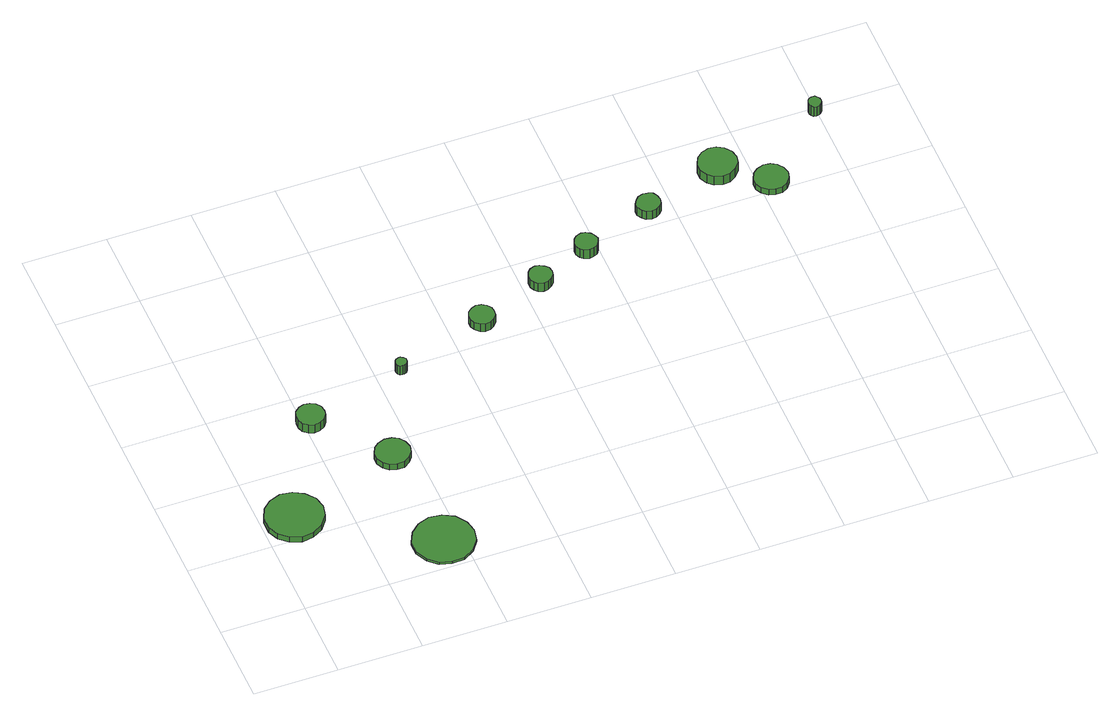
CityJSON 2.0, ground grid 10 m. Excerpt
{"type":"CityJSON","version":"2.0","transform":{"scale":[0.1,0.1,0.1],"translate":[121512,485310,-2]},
"CityObjects":{
"tree1":{"type":"SolitaryVegetationObject","attributes":{"function":"something"},"geometry":[{"type":"MultiSurface","lod":"1","boundaries":[[[0,1,2,3,4,5,6,7,8,9,10,11,12,13,14]],[[15,16,17,18,19,20,21,22,23,24,25,26,27,28,29]],[[0,29,28,1]],[[1,28,27,2]],[[2,27,26,3]],[[3,26,25,4]],[[4,25,24,5]],[[5,24,23,6]],[[6,23,22,7]],[[7,22,21,8]],[[8,21,20,9]],[[9,20,19,10]],[[10,19,18,11]],[[11,18,17,12]],[[12,17,16,13]],[[13,16,15,14]],[[14,15,29,0]]]}]},
"tree2":{"type":"SolitaryVegetationObject","attributes":{"function":"something"},"geometry":[{"type":"MultiSurface","lod":"1","boundaries":[[[30,31,32,33,34,35,36,37,38,39,40,41,42,43,44]],[[45,46,47,48,49,50,51,52,53,54,55,56,57,58,59]],[[30,59,58,31]],[[31,58,57,32]],[[32,57,56,33]],[[33,56,55,34]],[[34,55,54,35]],[[35,54,53,36]],[[36,53,52,37]],[[37,52,51,38]],[[38,51,50,39]],[[39,50,49,40]],[[40,49,48,41]],[[41,48,47,42]],[[42,47,46,43]],[[43,46,45,44]],[[44,45,59,30]]]}]},
"tree3":{"type":"SolitaryVegetationObject","attributes":{"function":"something"},"geometry":[{"type":"MultiSurface","lod":"1","boundaries":[[[60,61,62,63,64,65,66,67,68,69,70,71,72,73,74]],[[75,76,77,78,79,80,81,82,83,84,85,86,87,88,89]],[[60,89,88,61]],[[61,88,87,62]],[[62,87,86,63]],[[63,86,85,64]],[[64,85,84,65]],[[65,84,83,66]],[[66,83,82,67]],[[67,82,81,68]],[[68,81,80,69]],[[69,80,79,70]],[[70,79,78,71]],[[71,78,77,72]],[[72,77,76,73]],[[73,76,75,74]],[[74,75,89,60]]]}]},
"tree4":{"type":"SolitaryVegetationObject","attributes":{"function":"something"},"geometry":[{"type":"MultiSurface","lod":"1","boundaries":[[[90,91,92,93,94,95,96,97,98,99,100,101,102,103,104]],[[105,106,107,108,109,110,111,112,113,114,115,116,117,118,119]],[[90,119,118,91]],[[91,118,117,92]],[[92,117,116,93]],[[93,116,115,94]],[[94,115,114,95]],[[95,114,113,96]],[[96,113,112,97]],[[97,112,111,98]],[[98,111,110,99]],[[99,110,109,100]],[[100,109,108,101]],[[101,108,107,102]],[[102,107,106,103]],[[103,106,105,104]],[[104,105,119,90]]]}]},
"tree5":{"type":"SolitaryVegetationObject","attributes":{"function":"something"}},
"tree6":{"type":"SolitaryVegetationObject","attributes":{"function":"something"},"geometry":[{"type":"MultiSurface","lod":"1","boundaries":[[[120,121,122,123,124,125,126,127,128,129,130,131,132,133,134]],[[135,136,137,138,139,140,141,142,143,144,145,146,147,148,149]],[[120,149,148,121]],[[121,148,147,122]],[[122,147,146,123]],[[123,146,145,124]],[[124,145,144,125]],[[125,144,143,126]],[[126,143,142,127]],[[127,142,141,128]],[[128,141,140,129]],[[129,140,139,130]],[[130,139,138,131]],[[131,138,137,132]],[[132,137,136,133]],[[133,136,135,134]],[[134,135,149,120]]]}]},
"tree7":{"type":"SolitaryVegetationObject","attributes":{"function":"something"}},
"tree8":{"type":"SolitaryVegetationObject","attributes":{"function":"something"},"geometry":[{"type":"MultiSurface","lod":"1","boundaries":[[[150,151,152,153,154,155,156,157,158,159,160,161,162,163,164]],[[165,166,167,168,169,170,171,172,173,174,175,176,177,178,179]],[[150,179,178,151]],[[151,178,177,152]],[[152,177,176,153]],[[153,176,175,154]],[[154,175,174,155]],[[155,174,173,156]],[[156,173,172,157]],[[157,172,171,158]],[[158,171,170,159]],[[159,170,169,160]],[[160,169,168,161]],[[161,168,167,162]],[[162,167,166,163]],[[163,166,165,164]],[[164,165,179,150]]]}]},
"tree9":{"type":"SolitaryVegetationObject","attributes":{"function":"something"},"geometry":[{"type":"MultiSurface","lod":"1","boundaries":[[[180,181,182,183,184,185,186,187,188,189,190,191,192,193,194]],[[195,196,197,198,199,200,201,202,203,204,205,206,207,208,209]],[[180,209,208,181]],[[181,208,207,182]],[[182,207,206,183]],[[183,206,205,184]],[[184,205,204,185]],[[185,204,203,186]],[[186,203,202,187]],[[187,202,201,188]],[[188,201,200,189]],[[189,200,199,190]],[[190,199,198,191]],[[191,198,197,192]],[[192,197,196,193]],[[193,196,195,194]],[[194,195,209,180]]]}]},
"tree10":{"type":"SolitaryVegetationObject","attributes":{"function":"something"}},
"tree11":{"type":"SolitaryVegetationObject","attributes":{"function":"something"},"geometry":[{"type":"MultiSurface","lod":"1","boundaries":[[[210,211,212,213,214,215,216,217,218,219,220,221,222,223,224]],[[225,226,227,228,229,230,231,232,233,234,235,236,237,238,239]],[[210,239,238,211]],[[211,238,237,212]],[[212,237,236,213]],[[213,236,235,214]],[[214,235,234,215]],[[215,234,233,216]],[[216,233,232,217]],[[217,232,231,218]],[[218,231,230,219]],[[219,230,229,220]],[[220,229,228,221]],[[221,228,227,222]],[[222,227,226,223]],[[223,226,225,224]],[[224,225,239,210]]]}]},
"tree12":{"type":"SolitaryVegetationObject","attributes":{"function":"something"},"geometry":[{"type":"MultiSurface","lod":"1","boundaries":[[[240,241,242,243,244,245,246,247,248,249,250,251,252,253,254]],[[255,256,257,258,259,260,261,262,263,264,265,266,267,268,269]],[[240,269,268,241]],[[241,268,267,242]],[[242,267,266,243]],[[243,266,265,244]],[[244,265,264,245]],[[245,264,263,246]],[[246,263,262,247]],[[247,262,261,248]],[[248,261,260,249]],[[249,260,259,250]],[[250,259,258,251]],[[251,258,257,252]],[[252,257,256,253]],[[253,256,255,254]],[[254,255,269,240]]]}]},
"tree13":{"type":"SolitaryVegetationObject","attributes":{"function":"something"},"geometry":[{"type":"MultiSurface","lod":"1","boundaries":[[[270,271,272,273,274,275,276,277,278,279,280,281,282,283,284]],[[285,286,287,288,289,290,291,292,293,294,295,296,297,298,299]],[[270,299,298,271]],[[271,298,297,272]],[[272,297,296,273]],[[273,296,295,274]],[[274,295,294,275]],[[275,294,293,276]],[[276,293,292,277]],[[277,292,291,278]],[[278,291,290,279]],[[279,290,289,280]],[[280,289,288,281]],[[281,288,287,282]],[[282,287,286,283]],[[283,286,285,284]],[[284,285,299,270]]]}]},
"tree14":{"type":"SolitaryVegetationObject","attributes":{"function":"something"}},
"tree15":{"type":"SolitaryVegetationObject","attributes":{"function":"something"},"geometry":[{"type":"MultiSurface","lod":"1","boundaries":[[[300,301,302,303,304,305,306,307,308,309,310,311,312,313,314]],[[315,316,317,318,319,320,321,322,323,324,325,326,327,328,329]],[[300,329,328,301]],[[301,328,327,302]],[[302,327,326,303]],[[303,326,325,304]],[[304,325,324,305]],[[305,324,323,306]],[[306,323,322,307]],[[307,322,321,308]],[[308,321,320,309]],[[309,320,319,310]],[[310,319,318,311]],[[311,318,317,312]],[[312,317,316,313]],[[313,316,315,314]],[[314,315,329,300]]]}]},
"tree16":{"type":"SolitaryVegetationObject","attributes":{"function":"something"}},
"tree17":{"type":"SolitaryVegetationObject","attributes":{"function":"something"},"geometry":[{"type":"MultiSurface","lod":"1","boundaries":[[[330,331,332,333,334,335,336,337,338,339,340,341,342,343,344]],[[345,346,347,348,349,350,351,352,353,354,355,356,357,358,359]],[[330,359,358,331]],[[331,358,357,332]],[[332,357,356,333]],[[333,356,355,334]],[[334,355,354,335]],[[335,354,353,336]],[[336,353,352,337]],[[337,352,351,338]],[[338,351,350,339]],[[339,350,349,340]],[[340,349,348,341]],[[341,348,347,342]],[[342,347,346,343]],[[343,346,345,344]],[[344,345,359,330]]]}]}
},
"vertices":[
[72,129,18],[69,143,18],[60,154,18],[48,161,18],[34,163,18],[20,158,18],[10,149,18],[4,136,18],[4,121,18],[10,108,18],[20,99,18],[34,94,18],[48,96,18],[60,103,18],[69,115,18],[69,115,10],[60,103,10],[48,96,10],[34,94,10],[20,99,10],[10,108,10],[4,121,10],[4,136,10],[10,149,10],[20,158,10],[34,163,10],[48,161,10],[60,154,10],[69,143,10],[72,129,10],
[124,258,24],[123,265,24],[119,271,24],[113,274,24],[106,275,24],[100,273,24],[94,268,24],[92,262,24],[92,255,24],[94,249,24],[100,244,24],[106,242,24],[113,243,24],[119,246,24],[123,252,24],[123,252,11],[119,246,11],[113,243,11],[106,242,11],[100,244,11],[94,249,11],[92,255,11],[92,262,11],[94,268,11],[100,273,11],[106,275,11],[113,274,11],[119,271,11],[123,265,11],[124,258,11],
[216,40,12],[213,54,12],[204,67,12],[191,74,12],[176,76,12],[162,71,12],[151,61,12],[144,47,12],[144,32,12],[151,18,12],[162,8,12],[176,4,12],[191,5,12],[204,13,12],[213,25,12],[213,25,9],[204,13,9],[191,5,9],[176,4,9],[162,8,9],[151,18,9],[144,32,9],[144,47,9],[151,61,9],[162,71,9],[176,76,9],[191,74,9],[204,67,9],[213,54,9],[216,40,9],
[194,178,19],[192,186,19],[187,193,19],[180,197,19],[171,198,19],[163,195,19],[157,190,19],[153,182,19],[153,174,19],[157,166,19],[163,160,19],[171,158,19],[180,158,19],[187,163,19],[192,169,19],[192,169,10],[187,163,10],[180,158,10],[171,158,10],[163,160,10],[157,166,10],[153,174,10],[153,182,10],[157,190,10],[163,195,10],[171,198,10],[180,197,10],[187,193,10],[192,186,10],[194,178,10],
[236,295,25],[236,298,25],[234,300,25],[231,302,25],[229,302,25],[226,301,25],[224,299,25],[223,297,25],[223,294,25],[224,291,25],[226,289,25],[229,289,25],[231,289,25],[234,290,25],[236,293,25],[236,293,11],[234,290,11],[231,289,11],[229,289,11],[226,289,11],[224,291,11],[223,294,11],[223,297,11],[224,299,11],[226,301,11],[229,302,11],[231,302,11],[234,300,11],[236,298,11],[236,295,11],
[354,331,23],[353,337,23],[349,342,23],[344,345,23],[338,346,23],[332,344,23],[327,340,23],[325,334,23],[325,328,23],[327,323,23],[332,318,23],[338,316,23],[344,317,23],[349,320,23],[353,325,23],[353,325,11],[349,320,11],[344,317,11],[338,316,11],[332,318,11],[327,323,11],[325,328,11],[325,334,11],[327,340,11],[332,344,11],[338,346,11],[344,345,11],[349,342,11],[353,337,11],[354,331,11],
[435,363,24],[434,369,24],[430,373,24],[425,376,24],[420,377,24],[414,375,24],[410,371,24],[408,366,24],[408,360,24],[410,355,24],[414,351,24],[420,349,24],[425,350,24],[430,353,24],[434,357,24],[434,357,11],[430,353,11],[425,350,11],[420,349,11],[414,351,11],[410,355,11],[408,360,11],[408,366,11],[410,371,11],[414,375,11],[420,377,11],[425,376,11],[430,373,11],[434,369,11],[435,363,11],
[500,390,25],[498,396,25],[495,400,25],[490,403,25],[485,404,25],[479,402,25],[475,398,25],[473,393,25],[473,388,25],[475,382,25],[479,379,25],[485,377,25],[490,378,25],[495,380,25],[498,385,25],[498,385,11],[495,380,11],[490,378,11],[485,377,11],[479,379,11],[475,382,11],[473,388,11],[473,393,11],[475,398,11],[479,402,11],[485,404,11],[490,403,11],[495,400,11],[498,396,11],[500,390,11],
[586,422,23],[585,428,23],[582,433,23],[577,435,23],[571,436,23],[565,434,23],[561,430,23],[558,425,23],[558,419,23],[561,414,23],[565,410,23],[571,408,23],[577,409,23],[582,412,23],[585,416,23],[585,416,10],[582,412,10],[577,409,10],[571,408,10],[565,410,10],[561,414,10],[558,419,10],[558,425,10],[561,430,10],[565,434,10],[571,436,10],[577,435,10],[582,433,10],[585,428,10],[586,422,10],
[688,450,24],[686,459,24],[680,467,24],[672,472,24],[663,473,24],[654,470,24],[647,464,24],[643,455,24],[643,446,24],[647,437,24],[654,431,24],[663,428,24],[672,429,24],[680,434,24],[686,441,24],[686,441,10],[680,434,10],[672,429,10],[663,428,10],[654,431,10],[647,437,10],[643,446,10],[643,455,10],[647,464,10],[654,470,10],[663,473,10],[672,472,10],[680,467,10],[686,459,10],[688,450,10],
[734,412,19],[732,420,19],[727,427,19],[720,431,19],[712,432,19],[704,429,19],[698,424,19],[694,416,19],[694,408,19],[698,401,19],[704,395,19],[712,393,19],[720,393,19],[727,397,19],[732,404,19],[732,404,10],[727,397,10],[720,393,10],[712,393,10],[704,395,10],[698,401,10],[694,408,10],[694,416,10],[698,424,10],[704,429,10],[712,432,10],[720,431,10],[727,427,10],[732,420,10],[734,412,10],
[806,495,25],[805,498,25],[803,501,25],[801,503,25],[797,503,25],[794,502,25],[792,500,25],[791,497,25],[791,493,25],[792,490,25],[794,488,25],[797,487,25],[801,488,25],[803,489,25],[805,492,25],[805,492,10],[803,489,10],[801,488,10],[797,487,10],[794,488,10],[792,490,10],[791,493,10],[791,497,10],[792,500,10],[794,502,10],[797,503,10],[801,503,10],[803,501,10],[805,498,10],[806,495,10]
]}
